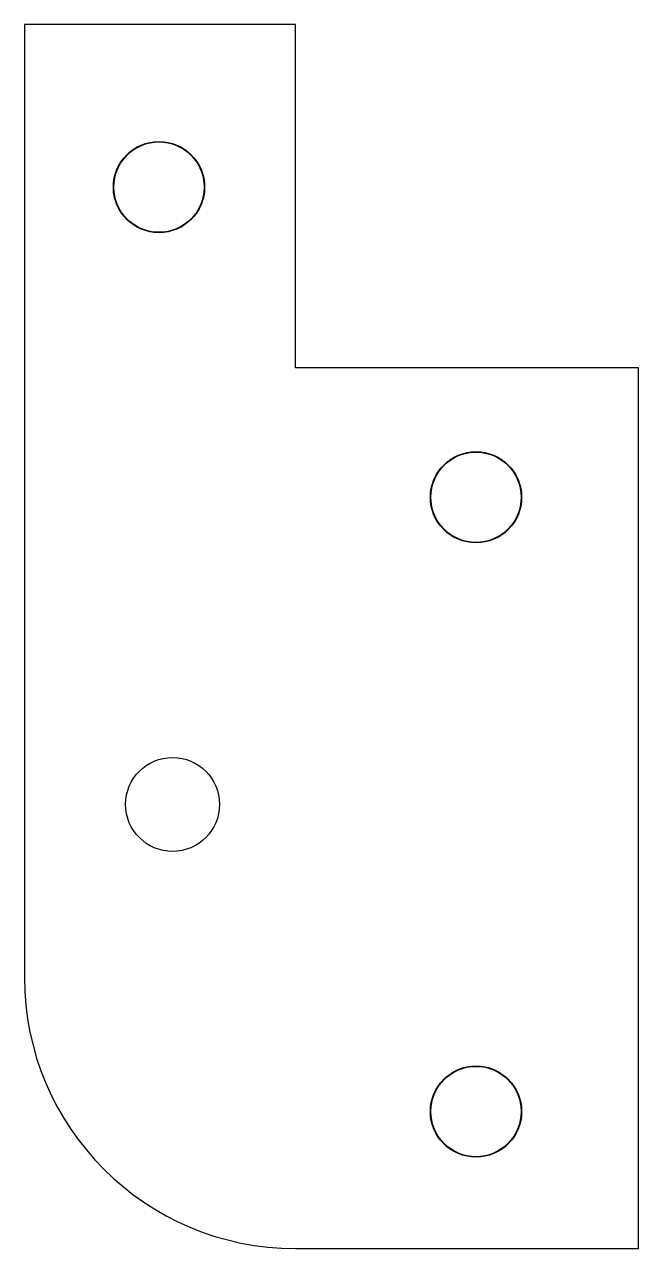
# Model space of a CAD drawing. Header units: millimetres. Extents: x -61.1 to -27.1, y -317.9 to -250.2.
import ezdxf

# ---------------------------------------------------------------- set-up
doc = ezdxf.new("R2010")
doc.units = ezdxf.units.MM

msp = doc.modelspace()

# ---------------------------------------------------------------- linework, layer by layer
at = {"color": 7, "linetype": 'Continuous', "lineweight": 25}
for p, q in [((-61.067, -250.187), (-61.067, -302.937)), ((-46.067, -250.187), (-61.067, -250.187)), ((-46.067, -269.187), (-46.067, -250.187)), ((-27.067, -269.187), (-46.067, -269.187)), ((-27.067, -317.937), (-27.067, -269.187)), ((-46.067, -317.937), (-27.067, -317.937))]:
    msp.add_line(p, q, dxfattribs=at)
for centre, radius in [((-53.619, -259.187), 2.525), ((-53.619, -259.187), 2.5), ((-36.066, -276.355), 2.525), ((-36.066, -276.355), 2.5), ((-52.868, -293.355), 2.6), ((-36.066, -310.355), 2.525), ((-36.066, -310.355), 2.5)]:
    msp.add_circle(centre, radius, dxfattribs=at)
msp.add_arc((-46.067, -302.937), 15, 180, 270, dxfattribs=at)

doc.saveas('drawing.dxf')
